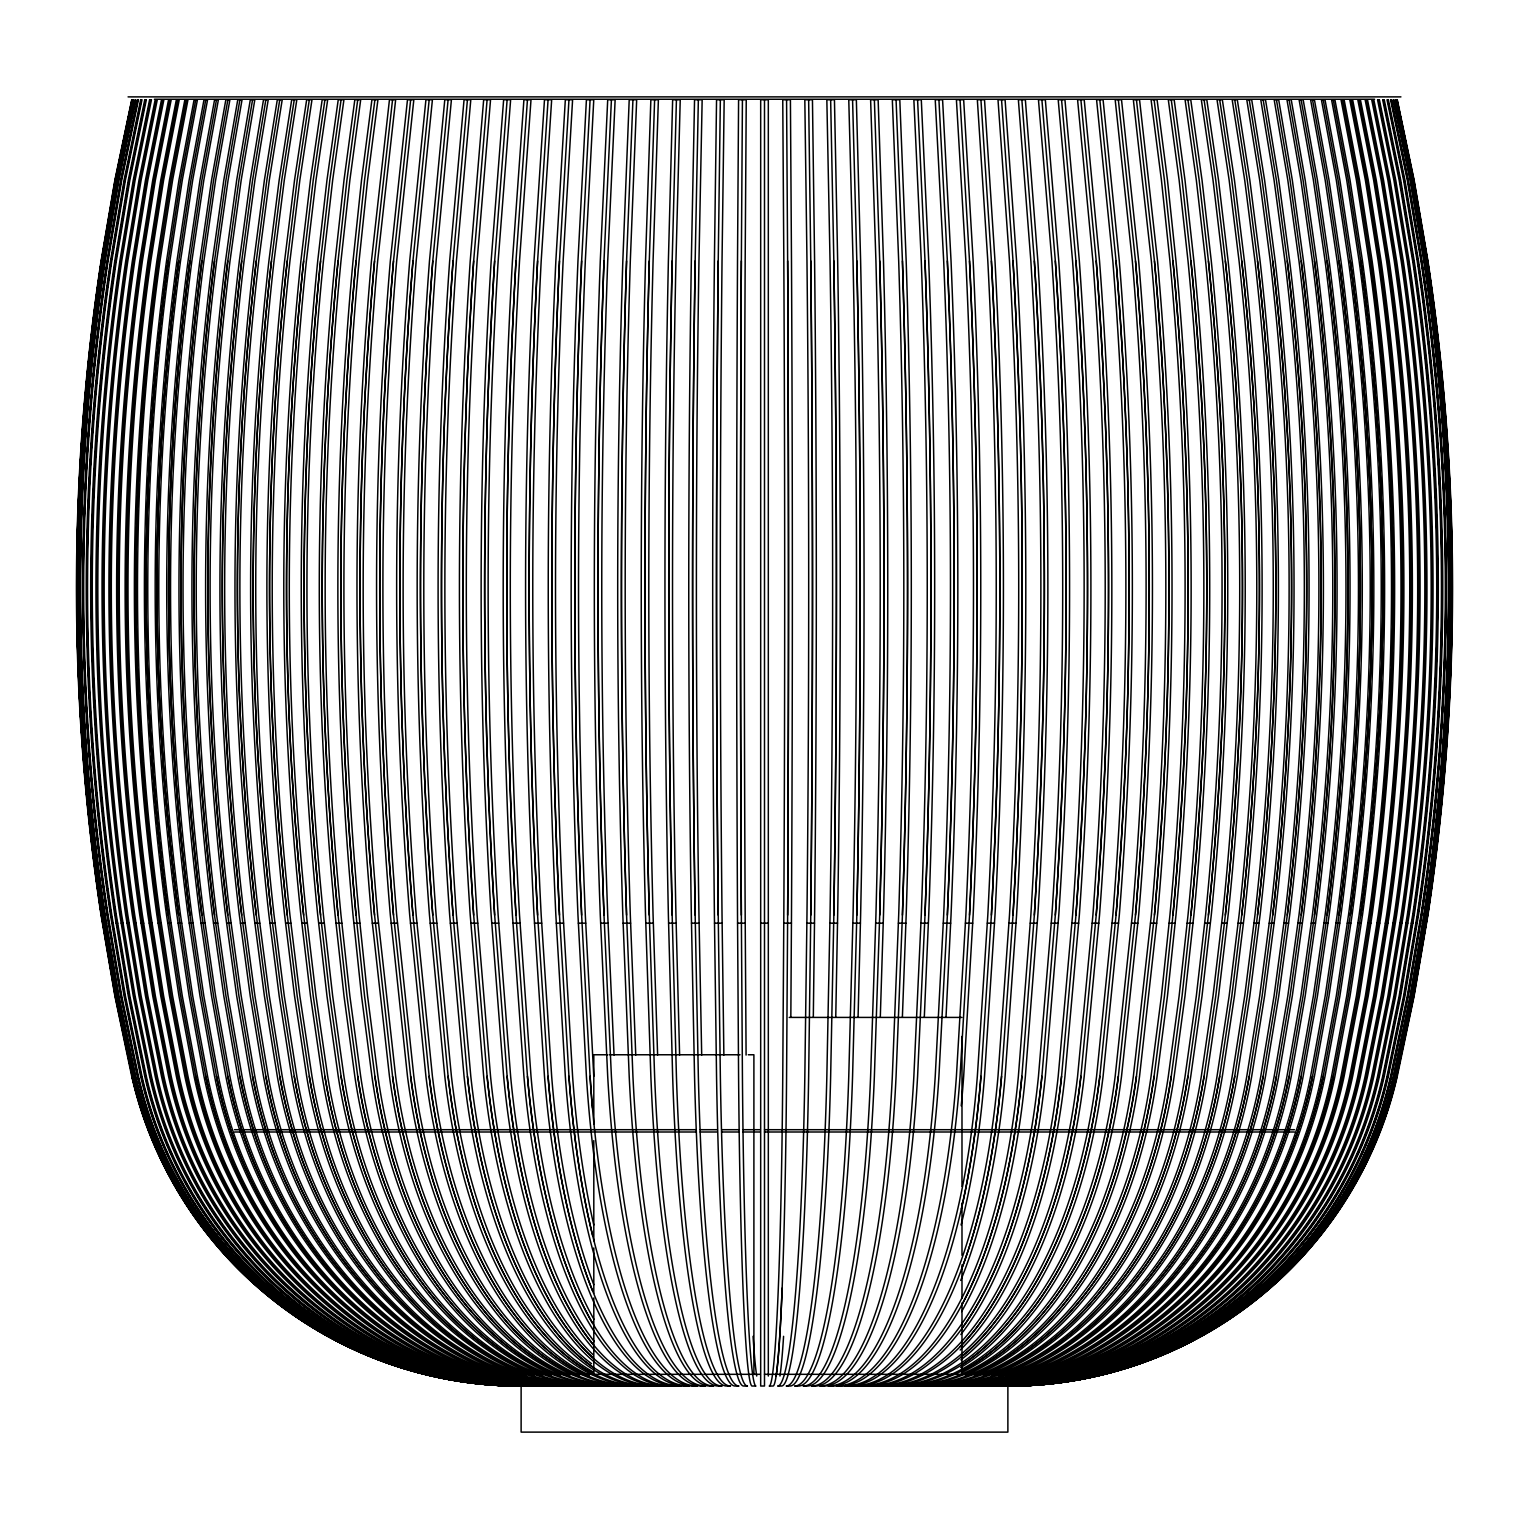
<?xml version="1.0" encoding="UTF-8"?>
<svg xmlns="http://www.w3.org/2000/svg" width="1529" height="1529" viewBox="0 0 1529 1529"><rect width="100%" height="100%" fill="white"/><g stroke="black" fill="none" stroke-linecap="round" stroke-linejoin="round"><path stroke-width="1.5" d="M746.095 1055.067L745.177 915.106A2184.578 76.24 90 0 1 745.177 260.981L746.248 99.767L738.583 99.767L737.513 260.981A2184.578 76.24 -90 0 0 737.513 915.106L738.583 1076.32A398.84 13.914 -90 0 0 752.153 1386.019L755.976 1386.019A398.84 13.914 90 0 1 742.425 1076.32L741.355 915.106A2184.578 76.24 -90 0 1 741.355 260.981L742.425 99.767M786.575 99.767L787.645 260.981A2184.578 76.24 90 0 1 787.645 915.106L786.575 1076.32A398.84 13.914 90 0 1 773.024 1386.019L769.183 1386.019A398.84 13.914 -90 0 0 782.752 1076.32L783.823 915.106A2184.578 76.24 -90 0 0 783.823 260.981L782.752 99.767L790.417 99.767L791.487 260.981A2184.578 76.24 90 0 1 791.487 915.106L790.837 1017.263M723.867 1055.067L722.032 915.106A2184.578 152.384 90 0 1 722.032 260.981L724.173 99.767L716.547 99.767L714.406 260.981A2184.578 152.384 -90 0 0 714.406 915.106L716.547 1076.32A398.84 27.828 -90 0 0 743.667 1386.019L747.471 1386.019A398.84 27.828 90 0 1 720.35 1076.32L718.229 915.106A2184.578 152.384 -90 0 1 718.229 260.981L720.35 99.767M808.65 99.767L810.771 260.981A2184.578 152.384 90 0 1 810.771 915.106L808.65 1076.32A398.84 27.828 90 0 1 781.529 1386.019L777.707 1386.019A398.84 27.828 -90 0 0 804.827 1076.32L806.968 915.106A2184.578 152.384 -90 0 0 806.968 260.981L804.827 99.767L812.453 99.767L814.594 260.981A2184.578 152.384 90 0 1 814.594 915.106L813.313 1017.263M701.696 1055.067L698.963 915.106A2184.578 228.356 90 0 1 698.963 260.981L702.155 99.767L694.548 99.767L691.337 260.981A2184.578 228.356 -90 0 0 691.337 915.106L694.548 1076.32A398.84 41.684 -90 0 0 735.181 1386.019L738.985 1386.019A398.84 41.684 90 0 1 698.352 1076.32L695.16 915.106A2184.578 228.356 -90 0 1 695.16 260.981L698.352 99.767M830.648 99.767L833.84 260.981A2184.578 228.356 90 0 1 833.84 915.106L830.648 1076.32A398.84 41.684 90 0 1 790.015 1386.019L786.193 1386.019A398.84 41.684 -90 0 0 826.845 1076.32L830.037 915.106A2184.578 228.356 -90 0 0 830.037 260.981L826.845 99.767L834.452 99.767L837.663 260.981A2184.578 228.356 90 0 1 837.663 915.106L835.751 1017.263M679.602 1055.067L675.952 915.106A2184.578 304.042 90 0 1 675.952 260.981L680.233 99.767L672.645 99.767L668.383 260.981A2184.578 304.042 -90 0 0 668.383 915.106L672.645 1076.32A398.84 55.503 -90 0 0 726.753 1386.019L730.537 1386.019A398.84 55.503 90 0 1 676.43 1076.32L672.168 915.106A2184.578 304.042 -90 0 1 672.168 260.981L676.43 99.767M852.57 99.767L856.832 260.981A2184.578 304.042 90 0 1 856.832 915.106L852.57 1076.32A398.84 55.503 90 0 1 798.463 1386.019L794.679 1386.019A398.84 55.503 -90 0 0 848.767 1076.32L853.048 915.106A2184.578 304.042 -90 0 0 853.048 260.981L848.767 99.767L856.355 99.767L860.617 260.981A2184.578 304.042 90 0 1 860.617 915.106L858.075 1017.263M657.623 1055.067L653.074 915.106A2184.578 379.345 90 0 1 653.074 260.981L658.387 99.767L650.857 99.767L645.525 260.981A2184.578 379.345 -90 0 0 645.525 915.106L650.857 1076.32A398.84 69.264 -90 0 0 718.362 1386.019L722.128 1386.019A398.84 69.264 90 0 1 654.622 1076.32L649.29 915.106A2184.578 379.345 -90 0 1 649.29 260.981L654.622 99.767M874.378 99.767L879.71 260.981A2184.578 379.345 90 0 1 879.71 915.106L874.378 1076.32A398.84 69.264 90 0 1 806.872 1386.019L803.107 1386.019A398.84 69.264 -90 0 0 870.613 1076.32L875.926 915.106A2184.578 379.345 -90 0 0 875.926 260.981L870.613 99.767L878.143 99.767L883.475 260.981A2184.578 379.345 90 0 1 883.475 915.106L880.303 1017.263M635.758 1055.067L630.311 915.106A2184.578 454.209 90 0 1 630.311 260.981L636.676 99.767L629.203 99.767L622.819 260.981A2184.578 454.209 -90 0 0 622.819 915.106L629.203 1076.32A398.84 82.929 -90 0 0 710.01 1386.019L713.756 1386.019A398.84 82.929 90 0 1 632.93 1076.32L626.565 915.106A2184.578 454.209 -90 0 1 626.565 260.981L632.93 99.767M896.07 99.767L902.435 260.981A2184.578 454.209 90 0 1 902.435 915.106L896.07 1076.32A398.84 82.929 90 0 1 815.244 1386.019L811.498 1386.019A398.84 82.929 -90 0 0 892.324 1076.32L898.689 915.106A2184.578 454.209 -90 0 0 898.689 260.981L892.324 99.767L899.797 99.767L906.181 260.981A2184.578 454.209 90 0 1 906.181 915.106L902.378 1017.263M614.046 1055.067L607.72 915.106A2184.578 528.499 90 0 1 607.72 260.981L615.136 99.767L607.701 99.767L600.285 260.981A2184.578 528.499 -90 0 0 600.285 915.106L607.701 1076.32A398.84 96.48 -90 0 0 701.754 1386.019L705.461 1386.019A398.84 96.48 90 0 1 611.409 1076.32L603.993 915.106A2184.578 528.499 -90 0 1 603.993 260.981L611.409 99.767M917.591 99.767L925.007 260.981A2184.578 528.499 90 0 1 925.007 915.106L917.591 1076.32A398.84 96.48 90 0 1 823.539 1386.019L819.831 1386.019A398.84 96.48 -90 0 0 913.864 1076.32L921.28 915.106A2184.578 528.499 -90 0 0 921.28 260.981L913.864 99.767L921.299 99.767L928.715 260.981A2184.578 528.499 90 0 1 928.715 915.106L924.3 1017.263M592.468 1108.105A398.84 109.935 -90 0 1 590.079 1076.32L581.632 915.106A2184.578 602.158 -90 0 1 581.632 260.981L590.079 99.767M938.921 99.767L947.368 260.981A2184.578 602.158 90 0 1 947.368 915.106L938.921 1076.32A398.84 109.935 90 0 1 831.757 1386.019L828.087 1386.019A398.84 109.935 -90 0 0 935.232 1076.32L943.68 915.106A2184.578 602.158 -90 0 0 943.68 260.981L935.232 99.767L942.59 99.767L951.038 260.981A2184.578 602.158 90 0 1 951.038 915.106L946.011 1017.263M592.774 1236.063A398.84 123.257 -90 0 1 568.96 1076.32L559.48 915.106A2184.578 675.073 -90 0 1 559.48 260.981L568.96 99.767M960.04 99.767L969.52 260.981A2184.578 675.073 90 0 1 969.52 915.106L960.04 1076.32A398.84 123.257 90 0 1 839.918 1386.019L836.267 1386.019A398.84 123.257 -90 0 0 956.409 1076.32L965.869 915.106A2184.578 675.073 -90 0 0 965.869 260.981L956.409 99.767L963.671 99.767L973.151 260.981A2184.578 675.073 90 0 1 973.151 915.106L963.671 1076.32A398.84 123.257 90 0 1 961.225 1105.868M592.66 1291.011A398.84 136.406 -90 0 1 548.07 1076.32L537.596 915.106A2184.578 747.165 -90 0 1 537.596 260.981L548.07 99.767M980.93 99.767L991.404 260.981A2184.578 747.165 90 0 1 991.404 915.106L980.93 1076.32A398.84 136.406 -90 0 1 961.34 1208.999M592.564 1323.139A398.84 149.402 -90 0 1 527.448 1076.32L515.98 915.106A2184.578 818.359 -90 0 1 515.98 260.981L527.448 99.767M1001.552 99.767L1013.02 260.981A2184.578 818.359 90 0 1 1013.02 915.106L1001.552 1076.32A398.84 149.402 -90 0 1 961.493 1269.376M593.539 1344.947A398.84 162.227 -90 0 1 507.131 1076.32L494.651 915.106A2184.578 888.559 -90 0 1 494.651 260.981L507.131 99.767M1021.869 99.767L1034.349 260.981A2184.578 888.559 90 0 1 1034.349 915.106L1021.869 1076.32A398.84 162.227 -90 0 1 961.531 1305.46M593.137 1358A398.84 174.841 -90 0 1 487.101 1076.32L473.665 915.106A2184.578 957.651 -90 0 1 473.665 260.981L487.101 99.767M1041.899 99.767L1055.335 260.981A2184.578 957.651 90 0 1 1055.335 915.106L1041.899 1076.32A398.84 174.841 -90 0 1 961.665 1328.873M594.112 1367.882A398.84 187.245 -90 0 1 467.434 1076.32L453.043 915.106A2184.578 1025.596 -90 0 1 453.043 260.981L467.434 99.767M1061.566 99.767L1075.957 260.981A2184.578 1025.596 90 0 1 1075.957 915.106L1061.566 1076.32A398.84 187.245 -90 0 1 960.25 1346.59M594.189 1374.151A398.84 199.42 -90 0 1 448.112 1076.32L432.783 915.106A2184.578 1092.298 -90 0 1 432.783 260.981L448.112 99.767M1080.888 99.767L1096.217 260.981A2184.578 1092.298 90 0 1 1096.217 915.106L1080.888 1076.32A398.84 199.42 -90 0 1 961.053 1357.121M586.085 1375.106A398.84 211.346 -90 0 1 429.171 1076.32L412.945 915.106A2184.578 1157.663 -90 0 1 412.945 260.981L429.171 99.767M1099.829 99.767L1116.055 260.981A2184.578 1157.663 90 0 1 1116.055 915.106L1099.829 1076.32A398.84 211.346 -90 0 1 963.576 1363.677M576.414 1375.183A398.84 223.024 -90 0 1 410.651 1076.32L393.507 915.106A2184.578 1221.614 -90 0 1 393.507 260.981L410.651 99.767M1118.349 99.767L1135.493 260.981A2184.578 1221.614 90 0 1 1135.493 915.106L1118.349 1076.32A398.84 223.024 -90 0 1 960.652 1371.475M566.8 1375.183A398.84 234.434 -90 0 1 392.552 1076.32L374.548 915.106A2184.578 1284.073 -90 0 1 374.548 260.981L392.552 99.767M1136.448 99.767L1154.452 260.981A2184.578 1284.073 90 0 1 1154.452 915.106L1136.448 1076.32A398.84 234.434 -90 0 1 964.321 1374.303M557.607 1375.259A398.84 245.557 -90 0 1 374.911 1076.32L364.552 996.01L356.047 915.106A2184.578 1344.966 -90 0 1 356.047 260.981L364.552 180.097L374.911 99.767M1154.089 99.767L1164.448 180.097L1172.953 260.981A2184.578 1344.966 90 0 1 1172.953 915.106L1164.448 996.01L1154.089 1076.32A398.84 245.557 -90 0 1 973.457 1374.456M548.491 1375.259A398.84 256.375 -90 0 1 357.748 1076.32L346.93 996.01L338.062 915.106A2184.578 1404.234 -90 0 1 338.062 260.981L346.93 180.097L357.748 99.767M1171.252 99.767L1182.07 180.097L1190.938 260.981A2184.578 1404.234 90 0 1 1190.938 915.106L1182.07 996.01L1171.252 1076.32A398.84 256.375 -90 0 1 982.669 1374.456M539.794 1375.316A398.84 266.868 -90 0 1 341.082 1076.32L329.824 996.01L320.574 915.106A2184.578 1461.781 -90 0 1 320.574 260.981L329.824 180.097L341.082 99.767M1187.918 99.767L1199.176 180.097L1208.426 260.981A2184.578 1461.781 90 0 1 1208.426 915.106L1199.176 996.01L1187.918 1076.32A398.84 266.868 -90 0 1 991.289 1374.571M531.213 1375.316A398.84 277.055 -90 0 1 324.932 1076.32L313.235 996.01L303.64 915.106A2184.578 1517.533 -90 0 1 303.64 260.981L313.235 180.097L324.932 99.767M1204.068 99.767L1215.765 180.097L1225.36 260.981A2184.578 1517.533 90 0 1 1225.36 915.106L1215.765 996.01L1204.068 1076.32A398.84 277.055 -90 0 1 997.787 1375.316M522.918 1375.316A398.84 286.898 -90 0 1 309.317 1076.32L297.199 996.01L287.261 915.106A2184.578 1571.468 -90 0 1 287.261 260.981L297.199 180.097L309.317 99.767M1219.683 99.767L1231.801 180.097L1241.739 260.981A2184.578 1571.468 90 0 1 1241.739 915.106L1231.801 996.01L1219.683 1076.32A398.84 286.898 -90 0 1 1006.082 1375.316M521.561 1377.323A398.84 296.397 -90 0 1 294.256 1076.32L281.737 996.01L271.474 915.106A2184.578 1623.473 -90 0 1 271.474 260.981L281.737 180.097L294.256 99.767M1234.744 99.767L1247.263 180.097L1257.526 260.981A2184.578 1623.473 90 0 1 1257.526 915.106L1247.263 996.01L1234.744 1076.32A398.84 296.397 -90 0 1 1007.439 1377.323M523.033 1379.617A398.84 305.532 -90 0 1 279.769 1076.32L266.868 996.01L256.28 915.106A2184.578 1673.49 -90 0 1 256.28 260.981L266.868 180.097L279.769 99.767M1249.231 99.767L1262.132 180.097L1272.72 260.981A2184.578 1673.49 90 0 1 1272.72 915.106L1262.132 996.01L1249.231 1076.32A398.84 305.532 -90 0 1 1008.203 1379.082M523.071 1381.127A398.84 314.286 -90 0 1 265.855 1076.32L252.591 996.01L241.716 915.106A2184.578 1721.482 -90 0 1 241.716 260.981L252.591 180.097L265.855 99.767M1263.145 99.767L1276.409 180.097L1287.284 260.981A2184.578 1721.482 90 0 1 1287.284 915.106L1276.409 996.01L1263.145 1076.32A398.84 314.286 -90 0 1 1005.929 1381.127M522.001 1382.12A398.84 322.657 -90 0 1 252.572 1076.32L238.944 996.01L227.783 915.106A2184.578 1767.371 -90 0 1 227.783 260.981L238.944 180.097L252.572 99.767M1276.428 99.767L1290.056 180.097L1301.217 260.981A2184.578 1767.371 90 0 1 1301.217 915.106L1290.056 996.01L1276.428 1076.32A398.84 322.657 -90 0 1 1006.999 1382.12M520.605 1382.847A398.84 330.646 -90 0 1 239.9 1076.32L225.948 996.01L214.5 915.106A2184.578 1811.101 -90 0 1 214.5 260.981L225.948 180.097L239.9 99.767M1289.1 99.767L1303.052 180.097L1314.5 260.981A2184.578 1811.101 90 0 1 1314.5 915.106L1303.052 996.01L1289.1 1076.32A398.84 330.646 -90 0 1 1006.101 1383.191M519.707 1383.516A398.84 338.234 -90 0 1 227.878 1076.32L213.582 996.01L201.885 915.106A2184.578 1852.632 -90 0 1 201.885 260.981L213.582 180.097L227.878 99.767M1301.122 99.767L1315.418 180.097L1327.115 260.981A2184.578 1852.632 90 0 1 1327.115 915.106L1315.418 996.01L1301.122 1076.32A398.84 338.234 -90 0 1 1009.293 1383.516M521.313 1384.318A398.84 345.401 -90 0 1 216.487 1076.32L201.904 996.01L189.959 915.106A2184.578 1891.908 -90 0 1 189.959 260.981L201.904 180.097L216.487 99.767M1312.513 99.767L1327.096 180.097L1339.041 260.981A2184.578 1891.908 90 0 1 1339.041 915.106L1327.096 996.01L1312.513 1076.32A398.84 345.401 -90 0 1 1007.687 1384.318M521.179 1384.777A398.84 352.148 -90 0 1 205.784 1076.32L190.915 996.01L178.721 915.106A2184.578 1928.872 -90 0 1 178.721 260.981L190.915 180.097L205.784 99.767M1323.216 99.767L1338.085 180.097L1350.279 260.981A2184.578 1928.872 90 0 1 1350.279 915.106L1338.085 996.01L1323.216 1076.32A398.84 352.148 -90 0 1 1060.534 1375.45M521.542 1385.159A398.84 358.474 -90 0 1 195.75 1076.32L180.632 996.01L168.209 915.106A2184.578 1963.484 -90 0 1 168.209 260.981L180.632 180.097L195.75 99.767M1333.25 99.767L1348.368 180.097L1360.791 260.981A2184.578 1963.484 90 0 1 1360.791 915.106L1348.368 996.01L1333.25 1076.32A398.84 358.474 -90 0 1 1007.458 1385.159M521.141 1385.389A398.84 364.361 -90 0 1 186.423 1076.32L171.038 996.01L158.424 915.106A2184.578 1995.727 -90 0 1 158.424 260.981L171.038 180.097L186.423 99.767M1342.577 99.767L1357.962 180.097L1370.576 260.981A2184.578 1995.727 90 0 1 1370.576 915.106L1357.962 996.01L1342.577 1076.32A398.84 364.361 -90 0 1 1007.859 1385.389M522.115 1385.637A398.84 369.789 -90 0 1 177.784 1076.32L162.189 996.01L149.383 915.106A2184.578 2025.505 -90 0 1 149.383 260.981L162.189 180.097L177.784 99.767M1351.216 99.767L1366.811 180.097L1379.617 260.981A2184.578 2025.505 90 0 1 1379.617 915.106L1366.811 996.01L1351.216 1076.32A398.84 369.789 -90 0 1 1006.885 1385.637M521.179 1385.733A398.84 374.777 -90 0 1 169.872 1076.32L154.066 996.01L141.088 915.106A2184.578 2052.835 -90 0 1 141.088 260.981L154.066 180.097L169.872 99.767M1359.128 99.767L1374.934 180.097L1387.912 260.981A2184.578 2052.835 90 0 1 1387.912 915.106L1374.934 996.01L1359.128 1076.32A398.84 374.777 -90 0 1 1007.821 1385.733M522.975 1385.905A398.84 379.326 -90 0 1 162.686 1076.32L146.669 996.01L133.539 915.106A2184.578 2077.663 -90 0 1 133.539 260.981L146.669 180.097L162.686 99.767M1366.314 99.767L1382.331 180.097L1395.461 260.981A2184.578 2077.663 90 0 1 1395.461 915.106L1382.331 996.01L1366.314 1076.32A398.84 379.326 -90 0 1 1006.025 1385.905M522.765 1385.943A398.84 383.397 -90 0 1 156.226 1076.32L140.037 996.01L126.773 915.106A2184.578 2099.967 -90 0 1 126.773 260.981L140.037 180.097L156.226 99.767M1372.774 99.767L1388.963 180.097L1402.227 260.981A2184.578 2099.967 90 0 1 1402.227 915.106L1388.963 996.01L1372.774 1076.32A398.84 383.397 -90 0 1 1006.235 1385.943A398.84 390.124 90 0 0 1384.242 1076.32L1400.717 996.01L1414.229 915.106A2184.578 2136.854 90 0 0 1414.229 260.981L1400.717 180.097L1384.242 99.767L1382.656 99.767L1399.131 180.097L1412.643 260.981A2184.578 2136.854 -90 0 1 1412.643 915.106L1399.131 996.01L1382.656 1076.32A398.84 390.124 -90 0 1 1002.412 1386.019L1003.196 1386.019A398.84 390.124 90 0 0 1383.458 1076.32L1399.933 996.01L1413.427 915.106A2184.578 2136.854 90 0 0 1413.427 260.981L1399.933 180.097L1383.458 99.767M523.147 1386A398.84 386.99 -90 0 1 150.511 1076.32L134.17 996.01L120.772 915.106A2184.578 2119.691 -90 0 1 120.772 260.981L134.17 180.097L150.511 99.767M1378.489 99.767L1394.83 180.097L1408.228 260.981A2184.578 2119.691 90 0 1 1408.228 915.106L1394.83 996.01L1378.489 1076.32A398.84 386.99 -90 0 1 1005.853 1386M521.198 1386A398.84 390.124 -90 0 1 145.542 1076.32L129.067 996.01L115.573 915.106A2184.578 2136.854 -90 0 1 115.573 260.981L129.067 180.097L145.542 99.767M131.723 99.767L114.885 180.097L101.067 260.981A2184.578 2184.578 0 0 0 101.067 915.106L114.885 996.01L131.723 1076.32A398.84 398.84 0 0 0 520.472 1386.019L522.842 1386.019A398.84 394.96 90 0 1 137.878 1076.32L121.192 996.01L107.527 915.106A2184.578 2163.325 -90 0 1 107.527 260.981L121.192 180.097L137.878 99.767M162.686 1076.32A398.84 379.326 90 0 0 532.417 1386.019L531.232 1386.019A398.84 379.326 -90 0 1 161.501 1076.32L145.484 996.01L132.354 915.106A2184.578 2077.663 -90 0 1 132.354 260.981L145.484 180.097L161.501 99.767L163.871 99.767L147.854 180.097L134.724 260.981A2184.578 2077.663 90 0 0 134.724 915.106L147.854 996.01L163.871 1076.32A398.84 379.326 90 0 0 521.79 1385.828A398.84 392.781 -90 0 1 141.337 1076.32L124.747 996.01L111.158 915.106A2184.578 2151.399 -90 0 1 111.158 260.981L124.747 180.097L141.337 99.767M1387.663 99.767L1404.253 180.097L1417.842 260.981A2184.578 2151.399 90 0 1 1417.842 915.106L1404.253 996.01L1387.663 1076.32A398.84 392.781 -90 0 1 1007.133 1386.019A398.84 379.326 90 0 0 1367.499 1076.32L1383.516 996.01L1396.646 915.106A2184.578 2077.663 90 0 0 1396.646 260.981L1383.516 180.097L1367.499 99.767L1365.129 99.767L1381.146 180.097L1394.276 260.981A2184.578 2077.663 -90 0 1 1394.276 915.106L1381.146 996.01L1365.129 1076.32A398.84 379.326 -90 0 1 995.417 1386.019L996.583 1386.019A398.84 379.326 90 0 0 1366.314 1076.32M1391.122 99.767L1407.808 180.097L1421.473 260.981A2184.578 2163.325 90 0 1 1421.473 915.106L1407.808 996.01L1391.122 1076.32A398.84 394.96 90 0 1 1006.158 1386.019L1005.623 1386.019A398.84 394.96 -90 0 0 1390.587 1076.32L1407.272 996.01L1420.938 915.106A2184.578 2163.325 -90 0 0 1420.938 260.981L1407.272 180.097L1390.587 99.767L1391.658 99.767L1408.324 180.097L1422.008 260.981A2184.578 2163.325 90 0 1 1422.008 915.106L1408.324 996.01L1391.658 1076.32A398.84 394.96 90 0 1 1006.694 1386.019L1008.528 1386.019A398.84 398.84 0 0 0 1397.277 1076.32L1414.115 996.01L1427.933 915.106A2184.578 2184.578 0 0 0 1427.933 260.981L1414.115 180.097L1397.277 99.767M115.401 996.01L101.468 915.106A2184.578 2183.259 -90 0 1 101.468 260.981L115.401 180.097L131.972 99.767M102.691 260.981A2184.578 2179.265 90 0 0 102.691 915.106A2184.578 2179.265 -90 0 1 102.691 260.981L116.72 180.097L133.52 99.767L116.204 180.097L102.424 260.981A2184.578 2179.265 -90 0 0 102.424 915.106L116.472 996.01L133.252 1076.32A398.84 397.865 -90 0 0 521.064 1386.019A398.84 397.865 90 0 1 133.252 1076.32M135.183 1076.32A398.84 396.661 -90 0 0 521.809 1386.019A398.84 396.661 90 0 1 135.183 1076.32L118.44 996.01L104.698 915.106A2184.578 2172.613 -90 0 1 104.698 260.981L118.44 180.097L135.183 99.767M1393.817 99.767L1410.56 180.097L1424.302 260.981A2184.578 2172.613 90 0 1 1424.302 915.106L1410.56 996.01L1393.817 1076.32A398.84 396.661 -90 0 1 1007.191 1386.019A398.84 396.661 90 0 0 1393.817 1076.32M1413.599 996.01L1427.532 915.106A2184.578 2183.259 90 0 0 1427.532 260.981L1413.599 180.097L1397.028 99.767M116.472 180.097L133.252 99.767M1395.748 1076.32A398.84 397.865 -90 0 1 1007.936 1386.019A398.84 397.865 90 0 0 1395.748 1076.32L1412.528 996.01L1426.576 915.106A2184.578 2179.265 90 0 0 1451.021 611.504M1412.796 996.01L1396.015 1076.32A398.84 397.865 90 0 1 1008.203 1386.019A398.84 398.591 -90 0 0 1396.761 1076.32L1413.866 996.01L1427.666 915.106A2184.578 2183.259 90 0 0 1427.666 260.981L1413.866 180.097L1396.894 99.767M132.106 99.767L115.134 180.097L101.334 260.981A2184.578 2183.259 -90 0 0 101.334 915.106L115.134 996.01L132.239 1076.32M128.073 96.881L1400.927 96.881M154.41 99.251L1374.59 99.251M108.349 923.172L109.419 923.172M111.846 923.172L113.165 923.172M116.108 923.172L117.714 923.172M121.192 923.172L123.046 923.172M127.041 923.172L129.143 923.172M133.673 923.172L136.024 923.172M141.069 923.172L143.688 923.172M149.211 923.172L152.097 923.172M158.118 923.172L161.233 923.172M167.77 923.172L171.133 923.172M178.148 923.172L181.741 923.172M189.233 923.172L193.055 923.172M201.025 923.172L205.077 923.172M213.487 923.172L217.768 923.172M226.636 923.172L231.127 923.172M240.435 923.172L245.156 923.172M254.884 923.172L259.796 923.172M269.945 923.172L275.067 923.172M285.598 923.172L290.911 923.172M301.844 923.172L307.348 923.172M318.663 923.172L324.339 923.172M336.017 923.172L341.865 923.172M353.887 923.172L359.907 923.172M372.254 923.172L378.447 923.172M391.118 923.172L397.464 923.172M410.422 923.172L416.92 923.172M430.165 923.172L436.797 923.172M450.31 923.172L457.056 923.172M470.836 923.172L477.717 923.172M491.726 923.172L498.722 923.172M512.941 923.172L520.032 923.172M534.462 923.172L541.667 923.172M556.269 923.172L563.551 923.172M578.325 923.172L585.683 923.172M600.629 923.172L608.045 923.172M623.106 923.172L630.598 923.172M645.773 923.172L653.303 923.172M668.574 923.172L676.143 923.172M691.49 923.172L699.097 923.172M714.502 923.172L722.128 923.172M737.57 923.172L745.215 923.172M760.678 923.172L768.322 923.172M783.785 923.172L791.43 923.172M806.872 923.172L814.498 923.172M829.903 923.172L837.51 923.172M852.857 923.172L860.426 923.172M875.697 923.172L883.227 923.172M898.402 923.172L905.894 923.172M920.955 923.172L928.371 923.172M943.317 923.172L950.675 923.172M965.449 923.172L972.731 923.172M987.333 923.172L994.538 923.172M1008.968 923.172L1016.059 923.172M1030.278 923.172L1037.274 923.172M1051.283 923.172L1058.164 923.172M1071.944 923.172L1078.69 923.172M1092.203 923.172L1098.835 923.172M1112.08 923.172L1118.578 923.172M1131.536 923.172L1137.882 923.172M1150.553 923.172L1156.746 923.172M1169.093 923.172L1175.113 923.172M1187.135 923.172L1192.983 923.172M1204.661 923.172L1210.337 923.172M1221.652 923.172L1227.156 923.172M1238.089 923.172L1243.402 923.172M1253.933 923.172L1259.055 923.172M1269.204 923.172L1274.116 923.172M1283.844 923.172L1288.565 923.172M1297.873 923.172L1302.364 923.172M1311.232 923.172L1315.513 923.172M1323.923 923.172L1327.975 923.172M1335.945 923.172L1339.767 923.172M1347.259 923.172L1350.852 923.172M1357.867 923.172L1361.23 923.172M1367.767 923.172L1370.882 923.172M1376.903 923.172L1379.789 923.172M1385.312 923.172L1387.931 923.172M1392.976 923.172L1395.327 923.172M1399.857 923.172L1401.959 923.172M1405.954 923.172L1407.808 923.172M1411.286 923.172L1412.892 923.172M1415.835 923.172L1417.154 923.172M1419.581 923.172L1420.651 923.172M789.212 1017.416L961.913 1017.416M607.873 1054.762L593.806 1054.762L593.806 1123.93M609.651 1054.762L740.036 1054.762M748.293 1054.762L753.893 1054.762L753.893 1374.323M234.549 1129.702L695.943 1129.702M700.206 1129.702L717.216 1129.702M721.631 1129.702L738.488 1129.702M743.075 1129.702L759.779 1129.702M764.5 1129.702L1294.451 1129.702M234.549 1131.995L695.943 1131.995M700.206 1131.995L717.216 1131.995M721.631 1131.995L738.488 1131.995M743.075 1131.995L759.779 1131.995M764.5 1131.995L1294.451 1131.995M702.193 1374.323L521.121 1374.323L521.121 1432.119L1007.879 1432.119L1007.879 1374.323L764.5 1374.323M703.837 1374.323L759.837 1374.323M1395.748 99.767L1412.528 180.097M116.204 996.01L132.985 1076.32A398.84 397.865 -90 0 0 520.797 1386.019M102.959 915.106L116.72 996.01L133.52 1076.32A398.84 397.865 90 0 0 521.332 1386.019A398.84 396.661 -90 0 1 134.781 1076.32L118.039 996.01L104.297 915.106A2184.578 2172.613 -90 0 1 104.297 260.981L118.039 180.097L135.584 99.767L118.842 180.097L105.1 260.981A2184.578 2172.613 90 0 0 105.1 915.106L118.842 996.01L135.584 1076.32A398.84 396.661 90 0 0 522.211 1386.019A398.84 394.96 -90 0 1 137.342 1076.32L120.676 996.01L106.992 915.106A2184.578 2163.325 -90 0 1 106.992 260.981L120.676 180.097L137.342 99.767L138.413 99.767L121.728 180.097L108.062 260.981A2184.578 2163.325 90 0 0 108.062 915.106L121.728 996.01L138.413 1076.32A398.84 394.96 90 0 0 521.045 1386.019M593.768 1076.32L585.32 915.106A2184.578 602.158 90 0 1 585.32 260.981L593.768 99.767L586.41 99.767L577.962 260.981A2184.578 602.158 -90 0 0 577.962 915.106L586.41 1076.32A398.84 109.935 -90 0 0 693.554 1386.019L697.243 1386.019A398.84 109.935 90 0 1 590.079 1076.32M961.989 1036.452L961.989 1186.351M961.989 1202.998L961.989 1255.347M961.989 1264.865L961.989 1298.178M961.989 1302.937L961.989 1374.323M768.322 1376.043L768.322 99.767L760.678 99.767L760.678 1386.019L764.5 1386.019L764.5 99.767M593.806 1140.615L593.806 1240.784M593.806 1247.932L593.806 1293.247M593.806 1298.006L593.806 1374.323M412.945 915.106A2184.578 1157.663 90 0 1 412.945 260.981M589.334 1375.106A398.84 211.346 90 0 1 432.42 1076.32L416.175 915.106A2184.578 1157.663 90 0 1 416.175 260.981L432.42 99.767L425.922 99.767L409.696 260.981A2184.578 1157.663 -90 0 0 409.696 915.106L425.922 1076.32A398.84 211.346 -90 0 0 631.936 1386.019L635.185 1386.019A398.84 211.346 90 0 1 429.171 1076.32M672.168 915.106A2184.578 304.042 90 0 1 672.168 260.981M537.596 915.106A2184.578 747.165 90 0 1 537.596 260.981M593.787 1284.723A398.84 136.406 90 0 1 551.663 1076.32L541.19 915.106A2184.578 747.165 90 0 1 541.19 260.981L551.663 99.767L544.477 99.767L534.003 260.981A2184.578 747.165 -90 0 0 534.003 915.106L544.477 1076.32A398.84 136.406 -90 0 0 677.443 1386.019L681.036 1386.019A398.84 136.406 90 0 1 548.07 1076.32M626.565 915.106A2184.578 454.209 90 0 1 626.565 260.981M168.209 915.106A2184.578 1963.484 90 0 1 168.209 260.981M520.854 1384.968A398.84 358.474 90 0 1 197.432 1076.32L182.295 996.01L169.891 915.106A2184.578 1963.484 90 0 1 169.891 260.981L182.295 180.097L197.432 99.767L194.087 99.767L178.95 180.097L166.527 260.981A2184.578 1963.484 -90 0 0 166.527 915.106L178.95 996.01L194.087 1076.32A398.84 358.474 -90 0 0 543.483 1386.019L545.165 1386.019A398.84 358.474 90 0 1 195.75 1076.32M178.721 915.106A2184.578 1928.872 90 0 1 178.721 260.981M520.663 1384.548A398.84 352.148 90 0 1 207.581 1076.32L192.711 996.01L180.518 915.106A2184.578 1928.872 90 0 1 180.518 260.981L192.711 180.097L207.581 99.767L203.988 99.767L189.118 180.097L176.924 260.981A2184.578 1928.872 -90 0 0 176.924 915.106L189.118 996.01L203.988 1076.32A398.84 352.148 -90 0 0 547.229 1386.019L549.026 1386.019A398.84 352.148 90 0 1 205.784 1076.32M741.355 915.106A2184.578 76.24 90 0 1 741.355 260.981M756.721 1376.043A398.84 13.914 90 0 1 753.071 1336.327M515.98 915.106A2184.578 818.359 90 0 1 515.98 260.981M593.959 1319.393A398.84 149.402 90 0 1 531.003 1076.32L519.516 915.106A2184.578 818.359 90 0 1 519.516 260.981L531.003 99.767L523.912 99.767L512.425 260.981A2184.578 818.359 -90 0 0 512.425 915.106L523.912 1076.32A398.84 149.402 -90 0 0 669.53 1386.019L673.085 1386.019A398.84 149.402 90 0 1 527.448 1076.32M581.632 915.106A2184.578 602.158 90 0 1 581.632 260.981M189.959 915.106A2184.578 1891.908 90 0 1 189.959 260.981M520.949 1384.07A398.84 345.401 90 0 1 218.399 1076.32L203.835 996.01L191.87 915.106A2184.578 1891.908 90 0 1 191.87 260.981L203.835 180.097L218.399 99.767L214.576 99.767L199.993 180.097L188.048 260.981A2184.578 1891.908 -90 0 0 188.048 915.106L199.993 996.01L214.576 1076.32A398.84 345.401 -90 0 0 551.243 1386.019L553.154 1386.019A398.84 345.401 90 0 1 216.487 1076.32M271.474 915.106A2184.578 1623.473 90 0 1 271.474 260.981M519.803 1376.043A398.84 296.397 90 0 1 296.817 1076.32L284.298 996.01L274.035 915.106A2184.578 1623.473 90 0 1 274.035 260.981L284.298 180.097L296.817 99.767L291.695 99.767L279.176 180.097L268.913 260.981A2184.578 1623.473 -90 0 0 268.913 915.106L279.176 996.01L291.695 1076.32A398.84 296.397 -90 0 0 580.58 1386.019L583.141 1386.019A398.84 296.397 90 0 1 294.256 1076.32M241.716 915.106A2184.578 1721.482 90 0 1 241.716 260.981M523.109 1380.649A398.84 314.286 90 0 1 268.225 1076.32L254.942 996.01L244.067 915.106A2184.578 1721.482 90 0 1 244.067 260.981L254.942 180.097L268.225 99.767L263.504 99.767L250.24 180.097L239.346 260.981A2184.578 1721.482 -90 0 0 239.346 915.106L250.24 996.01L263.504 1076.32A398.84 314.286 -90 0 0 569.839 1386.019L572.19 1386.019A398.84 314.286 90 0 1 265.855 1076.32M695.16 915.106A2184.578 228.356 90 0 1 695.16 260.981M649.29 915.106A2184.578 379.345 90 0 1 649.29 260.981M356.047 915.106A2184.578 1344.966 90 0 1 356.047 260.981M560.608 1375.259A398.84 245.557 90 0 1 377.931 1076.32L367.572 996.01L359.067 915.106A2184.578 1344.966 90 0 1 359.067 260.981L367.572 180.097L377.931 99.767L371.91 99.767L361.532 180.097L353.027 260.981A2184.578 1344.966 -90 0 0 353.027 915.106L361.532 996.01L371.91 1076.32A398.84 245.557 -90 0 0 611.237 1386.019L614.257 1386.019A398.84 245.557 90 0 1 374.911 1076.32M374.548 915.106A2184.578 1284.073 90 0 1 374.548 260.981M569.897 1375.183A398.84 234.434 90 0 1 395.648 1076.32L377.644 915.106A2184.578 1284.073 90 0 1 377.644 260.981L395.648 99.767L389.455 99.767L371.451 260.981A2184.578 1284.073 -90 0 0 371.451 915.106L389.455 1076.32A398.84 234.434 -90 0 0 617.964 1386.019L621.061 1386.019A398.84 234.434 90 0 1 392.552 1076.32M453.043 915.106A2184.578 1025.596 90 0 1 453.043 260.981M591.513 1363.677A398.84 187.245 90 0 1 470.798 1076.32L456.426 915.106A2184.578 1025.596 90 0 1 456.426 260.981L470.798 99.767L464.051 99.767L449.66 260.981A2184.578 1025.596 -90 0 0 449.66 915.106L464.051 1076.32A398.84 187.245 -90 0 0 646.557 1386.019L649.94 1386.019A398.84 187.245 90 0 1 467.434 1076.32M303.64 915.106A2184.578 1517.533 90 0 1 303.64 260.981M533.965 1375.316A398.84 277.055 90 0 1 327.684 1076.32L315.987 996.01L306.392 915.106A2184.578 1517.533 90 0 1 306.392 260.981L315.987 180.097L327.684 99.767L322.179 99.767L310.483 180.097L300.888 260.981A2184.578 1517.533 -90 0 0 300.888 915.106L310.483 996.01L322.179 1076.32A398.84 277.055 -90 0 0 592.22 1386.019L594.972 1386.019A398.84 277.055 90 0 1 324.932 1076.32M559.48 915.106A2184.578 675.073 90 0 1 559.48 260.981M593.787 1224.997A398.84 123.257 90 0 1 572.591 1076.32L563.131 915.106A2184.578 675.073 90 0 1 563.131 260.981L572.591 99.767L565.329 99.767L555.849 260.981A2184.578 675.073 -90 0 0 555.849 915.106L565.329 1076.32A398.84 123.257 -90 0 0 685.451 1386.019L689.082 1386.019A398.84 123.257 90 0 1 568.96 1076.32M201.885 915.106A2184.578 1852.632 90 0 1 201.885 260.981M521.733 1383.516A398.84 338.234 90 0 1 229.904 1076.32L215.627 996.01L203.911 915.106A2184.578 1852.632 90 0 1 203.911 260.981L215.627 180.097L229.904 99.767L225.833 99.767L211.556 180.097L199.859 260.981A2184.578 1852.632 -90 0 0 199.859 915.106L211.556 996.01L225.833 1076.32A398.84 338.234 -90 0 0 555.524 1386.019L557.55 1386.019A398.84 338.234 90 0 1 227.878 1076.32M227.783 915.106A2184.578 1767.371 90 0 1 227.783 260.981M522.02 1381.719A398.84 322.657 90 0 1 254.827 1076.32L241.2 996.01L230.019 915.106A2184.578 1767.371 90 0 1 230.019 260.981L241.2 180.097L254.827 99.767L250.316 99.767L236.689 180.097L225.527 260.981A2184.578 1767.371 -90 0 0 225.527 915.106L236.689 996.01L250.316 1076.32A398.84 322.657 -90 0 0 564.813 1386.019L567.068 1386.019A398.84 322.657 90 0 1 252.572 1076.32M214.5 915.106A2184.578 1811.101 90 0 1 214.5 260.981M520.433 1382.484A398.84 330.646 90 0 1 242.041 1076.32L228.089 996.01L216.64 915.106A2184.578 1811.101 90 0 1 216.64 260.981L228.089 180.097L242.041 99.767L237.76 99.767L223.807 180.097L212.359 260.981A2184.578 1811.101 -90 0 0 212.359 915.106L223.807 996.01L237.76 1076.32A398.84 330.646 -90 0 0 560.054 1386.019L562.194 1386.019A398.84 330.646 90 0 1 239.9 1076.32M256.28 915.106A2184.578 1673.49 90 0 1 256.28 260.981M521.007 1378.508A398.84 305.532 90 0 1 282.215 1076.32L269.314 996.01L258.745 915.106A2184.578 1673.49 90 0 1 258.745 260.981L269.314 180.097L282.215 99.767L277.303 99.767L264.402 180.097L253.833 260.981A2184.578 1673.49 -90 0 0 253.833 915.106L264.402 996.01L277.303 1076.32A398.84 305.532 -90 0 0 575.095 1386.019L577.561 1386.019A398.84 305.532 90 0 1 279.769 1076.32M494.651 915.106A2184.578 888.559 90 0 1 494.651 260.981M594.341 1341.602A398.84 162.227 90 0 1 510.629 1076.32L498.148 915.106A2184.578 888.559 90 0 1 498.148 260.981L510.629 99.767L503.633 99.767L491.153 260.981A2184.578 888.559 -90 0 0 491.153 915.106L503.633 1076.32A398.84 162.227 -90 0 0 661.751 1386.019L665.249 1386.019A398.84 162.227 90 0 1 507.131 1076.32M287.261 915.106A2184.578 1571.468 90 0 1 287.261 260.981M525.594 1375.316A398.84 286.898 90 0 1 311.973 1076.32L299.856 996.01L289.937 915.106A2184.578 1571.468 90 0 1 289.937 260.981L299.856 180.097L311.973 99.767L306.66 99.767L294.543 180.097L284.604 260.981A2184.578 1571.468 -90 0 0 284.604 915.106L294.543 996.01L306.66 1076.32A398.84 286.898 -90 0 0 586.295 1386.019L588.952 1386.019A398.84 286.898 90 0 1 309.317 1076.32M393.507 915.106A2184.578 1221.614 90 0 1 393.507 260.981M579.587 1375.183A398.84 223.024 90 0 1 413.824 1076.32L396.68 915.106A2184.578 1221.614 90 0 1 396.68 260.981L413.824 99.767L407.478 99.767L390.335 260.981A2184.578 1221.614 -90 0 0 390.335 915.106L407.478 1076.32A398.84 223.024 -90 0 0 624.864 1386.019L628.037 1386.019A398.84 223.024 90 0 1 410.651 1076.32M320.574 915.106A2184.578 1461.781 90 0 1 320.574 260.981M542.642 1375.316A398.84 266.868 90 0 1 343.929 1076.32L332.672 996.01L323.422 915.106A2184.578 1461.781 90 0 1 323.422 260.981L332.672 180.097L343.929 99.767L338.234 99.767L326.977 180.097L317.726 260.981A2184.578 1461.781 -90 0 0 317.726 915.106L326.977 996.01L338.234 1076.32A398.84 266.868 -90 0 0 598.355 1386.019L601.203 1386.019A398.84 266.868 90 0 1 341.082 1076.32M338.062 915.106A2184.578 1404.234 90 0 1 338.062 260.981M551.415 1375.259A398.84 256.375 90 0 1 360.691 1076.32L349.873 996.01L340.986 915.106A2184.578 1404.234 90 0 1 340.986 260.981L349.873 180.097L360.691 99.767L354.824 99.767L344.006 180.097L335.119 260.981A2184.578 1404.234 -90 0 0 335.119 915.106L344.006 996.01L354.824 1076.32A398.84 256.375 -90 0 0 604.7 1386.019L607.644 1386.019A398.84 256.375 90 0 1 357.748 1076.32M718.229 915.106A2184.578 152.384 90 0 1 718.229 260.981M473.665 915.106A2184.578 957.651 90 0 1 473.665 260.981M593.271 1354.923A398.84 174.841 90 0 1 490.541 1076.32L477.105 915.106A2184.578 957.651 90 0 1 477.105 260.981L490.541 99.767L483.661 99.767L470.225 260.981A2184.578 957.651 -90 0 0 470.225 915.106L483.661 1076.32A398.84 174.841 -90 0 0 654.087 1386.019L657.527 1386.019A398.84 174.841 90 0 1 487.101 1076.32M603.993 915.106A2184.578 528.499 90 0 1 603.993 260.981M432.783 915.106A2184.578 1092.298 90 0 1 432.783 260.981M593.577 1372.105A398.84 199.42 90 0 1 451.418 1076.32L436.109 915.106A2184.578 1092.298 90 0 1 436.109 260.981L451.418 99.767L444.786 99.767L429.477 260.981A2184.578 1092.298 -90 0 0 429.477 915.106L444.786 1076.32A398.84 199.42 -90 0 0 639.16 1386.019L642.486 1386.019A398.84 199.42 90 0 1 448.112 1076.32M156.226 1076.32A398.84 383.397 90 0 0 529.913 1386.019L528.862 1386.019A398.84 383.397 -90 0 1 155.174 1076.32L138.986 996.01L125.722 915.106A2184.578 2099.967 -90 0 1 125.722 260.981L138.986 180.097L155.174 99.767L157.277 99.767L141.108 180.097L127.824 260.981A2184.578 2099.967 90 0 0 127.824 915.106L141.108 996.01L157.277 1076.32A398.84 383.397 90 0 0 521.427 1385.905M141.337 1076.32A398.84 392.781 90 0 0 524.179 1386.019L523.51 1386.019A398.84 392.781 -90 0 1 140.668 1076.32L124.078 996.01L110.489 915.106A2184.578 2151.399 -90 0 1 110.489 260.981L124.078 180.097L140.668 99.767L141.987 99.767L125.416 180.097L111.808 260.981A2184.578 2151.399 90 0 0 111.808 915.106L125.416 996.01L141.987 1076.32A398.84 392.781 90 0 0 522.517 1386.019M132.106 1076.32A398.84 398.591 90 0 0 520.605 1386.019A398.84 398.591 -90 0 1 131.972 1076.32M158.424 915.106A2184.578 1995.727 90 0 1 158.424 260.981M522.708 1385.389A398.84 364.361 90 0 1 187.971 1076.32L172.605 996.01L159.991 915.106A2184.578 1995.727 90 0 1 159.991 260.981L172.605 180.097L187.971 99.767L184.875 99.767L169.49 180.097L156.875 260.981A2184.578 1995.727 -90 0 0 156.875 915.106L169.49 996.01L184.875 1076.32A398.84 364.361 -90 0 0 540.005 1386.019L541.572 1386.019A398.84 364.361 90 0 1 186.423 1076.32M120.772 915.106A2184.578 2119.691 90 0 1 120.772 260.981M521.79 1385.962A398.84 386.99 90 0 1 151.447 1076.32L135.106 996.01L121.708 915.106A2184.578 2119.691 90 0 1 121.708 260.981L135.106 180.097L151.447 99.767L149.594 99.767L133.252 180.097L119.854 260.981A2184.578 2119.691 -90 0 0 119.854 915.106L133.252 996.01L149.594 1076.32A398.84 386.99 -90 0 0 526.779 1386.019L527.715 1386.019A398.84 386.99 90 0 1 150.511 1076.32M145.542 1076.32A398.84 390.124 90 0 0 525.804 1386.019L525.001 1386.019A398.84 390.124 -90 0 1 144.758 1076.32L128.283 996.01L114.771 915.106A2184.578 2136.854 -90 0 1 114.771 260.981L128.283 180.097L144.758 99.767L146.344 99.767L129.869 180.097L116.357 260.981A2184.578 2136.854 90 0 0 116.357 915.106L129.869 996.01L146.344 1076.32A398.84 390.124 90 0 0 522.001 1386M101.468 915.106A2184.578 2183.259 90 0 1 101.468 260.981M141.088 915.106A2184.578 2052.835 90 0 1 141.088 260.981M522.498 1385.733A398.84 374.777 90 0 1 171.191 1076.32L155.366 996.01L142.388 915.106A2184.578 2052.835 90 0 1 142.388 260.981L155.366 180.097L171.191 99.767L168.572 99.767L152.747 180.097L139.77 260.981A2184.578 2052.835 -90 0 0 139.77 915.106L152.747 996.01L168.572 1076.32A398.84 374.777 -90 0 0 533.869 1386.019L535.188 1386.019A398.84 374.777 90 0 1 169.872 1076.32M104.698 915.106A2184.578 2172.613 90 0 1 104.698 260.981M133.539 915.106A2184.578 2077.663 90 0 1 133.539 260.981M149.383 915.106A2184.578 2025.505 90 0 1 149.383 260.981M521.255 1385.522A398.84 369.789 90 0 1 179.237 1076.32L163.622 996.01L150.817 915.106A2184.578 2025.505 90 0 1 150.817 260.981L163.622 180.097L179.237 99.767L176.351 99.767L160.755 180.097L147.95 260.981A2184.578 2025.505 -90 0 0 147.95 915.106L160.755 996.01L176.351 1076.32A398.84 369.789 -90 0 0 536.794 1386.019L538.227 1386.019A398.84 369.789 90 0 1 177.784 1076.32M522.842 1386.019A398.84 394.96 -90 0 1 137.878 1076.32M107.527 915.106A2184.578 2163.325 90 0 1 107.527 260.981M111.158 915.106A2184.578 2151.399 90 0 1 111.158 260.981M115.573 915.106A2184.578 2136.854 90 0 1 115.573 260.981M126.773 915.106A2184.578 2099.967 90 0 1 126.773 260.981M1154.089 1076.32A398.84 245.557 90 0 1 914.743 1386.019L911.724 1386.019A398.84 245.557 -90 0 0 1151.069 1076.32L1161.428 996.01L1169.933 915.106A2184.578 1344.966 -90 0 0 1169.933 260.981L1161.428 180.097L1151.069 99.767L1157.09 99.767L1167.468 180.097L1175.973 260.981A2184.578 1344.966 90 0 1 1175.973 915.106L1167.468 996.01L1157.09 1076.32A398.84 245.557 90 0 1 974.413 1375.259M1172.953 260.981A2184.578 1344.966 -90 0 1 1172.953 915.106M1234.744 1076.32A398.84 296.397 90 0 1 945.859 1386.019L943.297 1386.019A398.84 296.397 -90 0 0 1232.183 1076.32L1244.702 996.01L1254.965 915.106A2184.578 1623.473 -90 0 0 1254.965 260.981L1244.702 180.097L1232.183 99.767L1237.305 99.767L1249.824 180.097L1260.087 260.981A2184.578 1623.473 90 0 1 1260.087 915.106L1249.824 996.01L1237.305 1076.32A398.84 296.397 90 0 1 1007.821 1377.916M1257.526 260.981A2184.578 1623.473 -90 0 1 1257.526 915.106M1219.683 1076.32A398.84 286.898 90 0 1 940.048 1386.019L937.392 1386.019A398.84 286.898 -90 0 0 1217.027 1076.32L1229.144 996.01L1239.063 915.106A2184.578 1571.468 -90 0 0 1239.063 260.981L1229.144 180.097L1217.027 99.767L1222.34 99.767L1234.457 180.097L1244.396 260.981A2184.578 1571.468 90 0 1 1244.396 915.106L1234.457 996.01L1222.34 1076.32A398.84 286.898 90 0 1 1006.502 1376.043M1241.739 260.981A2184.578 1571.468 -90 0 1 1241.739 915.106M1204.068 1076.32A398.84 277.055 90 0 1 934.028 1386.019L931.276 1386.019A398.84 277.055 -90 0 0 1201.316 1076.32L1213.013 996.01L1222.608 915.106A2184.578 1517.533 -90 0 0 1222.608 260.981L1213.013 180.097L1201.316 99.767L1206.821 99.767L1218.517 180.097L1228.112 260.981A2184.578 1517.533 90 0 1 1228.112 915.106L1218.517 996.01L1206.821 1076.32A398.84 277.055 90 0 1 1000.539 1375.316M1225.36 260.981A2184.578 1517.533 -90 0 1 1225.36 915.106M1171.252 1076.32A398.84 256.375 90 0 1 921.356 1386.019L918.432 1386.019A398.84 256.375 -90 0 0 1168.309 1076.32L1179.127 996.01L1188.014 915.106A2184.578 1404.234 -90 0 0 1188.014 260.981L1179.127 180.097L1168.309 99.767L1174.176 99.767L1184.994 180.097L1193.881 260.981A2184.578 1404.234 90 0 1 1193.881 915.106L1184.994 996.01L1174.176 1076.32A398.84 256.375 90 0 1 983.453 1375.259M1190.938 260.981A2184.578 1404.234 -90 0 1 1190.938 915.106M1187.918 1076.32A398.84 266.868 90 0 1 927.797 1386.019L924.949 1386.019A398.84 266.868 -90 0 0 1185.071 1076.32L1196.328 996.01L1205.578 915.106A2184.578 1461.781 -90 0 0 1205.578 260.981L1196.328 180.097L1185.071 99.767L1190.766 99.767L1202.023 180.097L1211.274 260.981A2184.578 1461.781 90 0 1 1211.274 915.106L1202.023 996.01L1190.766 1076.32A398.84 266.868 90 0 1 992.053 1375.316M1208.426 260.981A2184.578 1461.781 -90 0 1 1208.426 915.106M1118.349 1076.32A398.84 223.024 90 0 1 900.963 1386.019L897.791 1386.019A398.84 223.024 -90 0 0 1115.176 1076.32L1132.32 915.106A2184.578 1221.614 -90 0 0 1132.32 260.981L1115.176 99.767L1121.521 99.767L1138.665 260.981A2184.578 1221.614 90 0 1 1138.665 915.106L1121.521 1076.32A398.84 223.024 90 0 1 961.817 1372.45M1135.493 260.981A2184.578 1221.614 -90 0 1 1135.493 915.106M1136.448 1076.32A398.84 234.434 90 0 1 907.939 1386.019L904.843 1386.019A398.84 234.434 -90 0 0 1133.352 1076.32L1151.356 915.106A2184.578 1284.073 -90 0 0 1151.356 260.981L1133.352 99.767L1139.545 99.767L1157.549 260.981A2184.578 1284.073 90 0 1 1157.549 915.106L1139.545 1076.32A398.84 234.434 90 0 1 965.296 1375.183M1154.452 260.981A2184.578 1284.073 -90 0 1 1154.452 915.106M1099.829 1076.32A398.84 211.346 90 0 1 893.815 1386.019L890.566 1386.019A398.84 211.346 -90 0 0 1096.58 1076.32L1112.825 915.106A2184.578 1157.663 -90 0 0 1112.825 260.981L1096.58 99.767L1103.078 99.767L1119.304 260.981A2184.578 1157.663 90 0 1 1119.304 915.106L1103.078 1076.32A398.84 211.346 90 0 1 960.69 1367.518M1116.055 260.981A2184.578 1157.663 -90 0 1 1116.055 915.106M1007.343 1384.548A398.84 345.401 90 0 0 1314.424 1076.32L1329.007 996.01L1340.952 915.106A2184.578 1891.908 90 0 0 1340.952 260.981L1329.007 180.097L1314.424 99.767L1310.601 99.767L1325.165 180.097L1337.13 260.981A2184.578 1891.908 -90 0 1 1337.13 915.106L1325.165 996.01L1310.601 1076.32A398.84 345.401 -90 0 1 973.935 1386.019L975.846 1386.019A398.84 345.401 90 0 0 1312.513 1076.32M1006.999 1382.484A398.84 322.657 90 0 0 1278.684 1076.32L1292.311 996.01L1303.472 915.106A2184.578 1767.371 90 0 0 1303.472 260.981L1292.311 180.097L1278.684 99.767L1274.173 99.767L1287.8 180.097L1298.981 260.981A2184.578 1767.371 -90 0 1 1298.981 915.106L1287.8 996.01L1274.173 1076.32A398.84 322.657 -90 0 1 959.677 1386.019L961.932 1386.019A398.84 322.657 90 0 0 1276.428 1076.32M1008.414 1379.617A398.84 305.532 90 0 0 1251.697 1076.32L1264.598 996.01L1275.167 915.106A2184.578 1673.49 90 0 0 1275.167 260.981L1264.598 180.097L1251.697 99.767L1246.785 99.767L1259.686 180.097L1270.255 260.981A2184.578 1673.49 -90 0 1 1270.255 915.106L1259.686 996.01L1246.785 1076.32A398.84 305.532 -90 0 1 948.974 1386.019L951.439 1386.019A398.84 305.532 90 0 0 1249.231 1076.32M1005.967 1381.566A398.84 314.286 90 0 0 1265.496 1076.32L1278.76 996.01L1289.654 915.106A2184.578 1721.482 90 0 0 1289.654 260.981L1278.76 180.097L1265.496 99.767L1260.775 99.767L1274.058 180.097L1284.933 260.981A2184.578 1721.482 -90 0 1 1284.933 915.106L1274.058 996.01L1260.775 1076.32A398.84 314.286 -90 0 1 954.44 1386.019L956.81 1386.019A398.84 314.286 90 0 0 1263.145 1076.32M1005.948 1383.516A398.84 330.646 90 0 0 1291.24 1076.32L1305.193 996.01L1316.641 915.106A2184.578 1811.101 90 0 0 1316.641 260.981L1305.193 180.097L1291.24 99.767L1286.959 99.767L1300.911 180.097L1312.36 260.981A2184.578 1811.101 -90 0 1 1312.36 915.106L1300.911 996.01L1286.959 1076.32A398.84 330.646 -90 0 1 964.665 1386.019L966.806 1386.019A398.84 330.646 90 0 0 1289.1 1076.32M1006.617 1384.108A398.84 338.234 90 0 0 1303.167 1076.32L1317.444 996.01L1329.141 915.106A2184.578 1852.632 90 0 0 1329.141 260.981L1317.444 180.097L1303.167 99.767L1299.096 99.767L1313.373 180.097L1325.089 260.981A2184.578 1852.632 -90 0 1 1325.089 915.106L1313.373 996.01L1299.096 1076.32A398.84 338.234 -90 0 1 969.424 1386.019L971.45 1386.019A398.84 338.234 90 0 0 1301.122 1076.32M1006.789 1385.312A398.84 358.474 90 0 0 1334.913 1076.32L1350.05 996.01L1362.473 915.106A2184.578 1963.484 90 0 0 1362.473 260.981L1350.05 180.097L1334.913 99.767L1331.568 99.767L1346.705 180.097L1359.109 260.981A2184.578 1963.484 -90 0 1 1359.109 915.106L1346.705 996.01L1331.568 1076.32A398.84 358.474 -90 0 1 982.153 1386.019L983.835 1386.019A398.84 358.474 90 0 0 1333.25 1076.32M1058.278 1376.043A398.84 352.148 -90 0 1 1007.821 1384.777M1060.075 1376.043A398.84 352.148 90 0 0 1325.012 1076.32L1339.882 996.01L1352.076 915.106A2184.578 1928.872 90 0 0 1352.076 260.981L1339.882 180.097L1325.012 99.767L1321.419 99.767L1336.289 180.097L1348.482 260.981A2184.578 1928.872 -90 0 1 1348.482 915.106L1336.289 996.01L1321.419 1076.32A398.84 352.148 -90 0 1 978.178 1386.019L979.974 1386.019A398.84 352.148 90 0 0 1323.216 1076.32M1057.8 1376.616A398.84 352.148 90 0 1 1007.305 1384.968M960.728 1280.423A398.84 149.402 90 0 0 1005.088 1076.32L1016.575 915.106A2184.578 818.359 90 0 0 1016.575 260.981L1005.088 99.767L997.997 99.767L1009.484 260.981A2184.578 818.359 -90 0 1 1009.484 915.106L997.997 1076.32A398.84 149.402 -90 0 1 852.36 1386.019L855.915 1386.019A398.84 149.402 90 0 0 1001.552 1076.32M960.174 1350.031A398.84 187.245 90 0 0 1064.948 1076.32L1079.34 915.106A2184.578 1025.596 90 0 0 1079.34 260.981L1064.948 99.767L1058.202 99.767L1072.574 260.981A2184.578 1025.596 -90 0 1 1072.574 915.106L1058.202 1076.32A398.84 187.245 -90 0 1 875.697 1386.019L879.06 1386.019A398.84 187.245 90 0 0 1061.566 1076.32M782.16 1288.125A398.84 13.914 -90 0 1 776.12 1376.043M783.574 1336.327A398.84 13.914 90 0 1 779.943 1376.043M961.645 1311.576A398.84 162.227 90 0 0 1025.367 1076.32L1037.847 915.106A2184.578 888.559 90 0 0 1037.847 260.981L1025.367 99.767L1018.371 99.767L1030.852 260.981A2184.578 888.559 -90 0 1 1030.852 915.106L1018.371 1076.32A398.84 162.227 -90 0 1 860.254 1386.019L863.751 1386.019A398.84 162.227 90 0 0 1021.869 1076.32M961.072 1224.997A398.84 136.406 90 0 0 984.523 1076.32L994.997 915.106A2184.578 747.165 90 0 0 994.997 260.981L984.523 99.767L977.337 99.767L987.81 260.981A2184.578 747.165 -90 0 1 987.81 915.106L977.337 1076.32A398.84 136.406 -90 0 1 844.371 1386.019L847.964 1386.019A398.84 136.406 90 0 0 980.93 1076.32M960.862 1334.511A398.84 174.841 90 0 0 1045.339 1076.32L1058.775 915.106A2184.578 957.651 90 0 0 1058.775 260.981L1045.339 99.767L1038.459 99.767L1051.895 260.981A2184.578 957.651 -90 0 1 1051.895 915.106L1038.459 1076.32A398.84 174.841 -90 0 1 868.032 1386.019L871.473 1386.019A398.84 174.841 90 0 0 1041.899 1076.32M960.9 1359.835A398.84 199.42 90 0 0 1084.214 1076.32L1099.523 915.106A2184.578 1092.298 90 0 0 1099.523 260.981L1084.214 99.767L1077.582 99.767L1092.891 260.981A2184.578 1092.298 -90 0 1 1092.891 915.106L1077.582 1076.32A398.84 199.42 -90 0 1 883.208 1386.019L886.514 1386.019A398.84 199.42 90 0 0 1080.888 1076.32M1301.217 260.981A2184.578 1767.371 -90 0 1 1301.217 915.106M1287.284 260.981A2184.578 1721.482 -90 0 1 1287.284 915.106M1272.72 260.981A2184.578 1673.49 -90 0 1 1272.72 915.106M1350.279 260.981A2184.578 1928.872 -90 0 1 1350.279 915.106M1339.041 260.981A2184.578 1891.908 -90 0 1 1339.041 915.106M1327.115 260.981A2184.578 1852.632 -90 0 1 1327.115 915.106M1314.5 260.981A2184.578 1811.101 -90 0 1 1314.5 915.106M1342.577 1076.32A398.84 364.361 90 0 1 987.428 1386.019L985.88 1386.019A398.84 364.361 -90 0 0 1341.029 1076.32L1356.395 996.01L1369.009 915.106A2184.578 1995.727 -90 0 0 1369.009 260.981L1356.395 180.097L1341.029 99.767L1344.125 99.767L1359.51 180.097L1372.125 260.981A2184.578 1995.727 90 0 1 1372.125 915.106L1359.51 996.01L1344.125 1076.32A398.84 364.361 90 0 1 1007.133 1385.522M1370.576 260.981A2184.578 1995.727 -90 0 1 1370.576 915.106M1395.461 260.981A2184.578 2077.663 -90 0 1 1395.461 915.106M1359.128 1076.32A398.84 374.777 90 0 1 993.812 1386.019L992.512 1386.019A398.84 374.777 -90 0 0 1357.809 1076.32L1373.634 996.01L1386.612 915.106A2184.578 2052.835 -90 0 0 1386.612 260.981L1373.634 180.097L1357.809 99.767L1360.428 99.767L1376.253 180.097L1389.23 260.981A2184.578 2052.835 90 0 1 1389.23 915.106L1376.253 996.01L1360.428 1076.32A398.84 374.777 90 0 1 1006.789 1385.828A398.84 386.99 90 0 0 1379.406 1076.32L1395.748 996.01L1409.146 915.106A2184.578 2119.691 90 0 0 1409.146 260.981L1395.748 180.097L1379.406 99.767L1377.553 99.767L1393.894 180.097L1407.292 260.981A2184.578 2119.691 -90 0 1 1407.292 915.106L1393.894 996.01L1377.553 1076.32A398.84 386.99 -90 0 1 1000.367 1386.019L1001.285 1386.019A398.84 386.99 90 0 0 1378.489 1076.32M1387.912 260.981A2184.578 2052.835 -90 0 1 1387.912 915.106M1351.216 1076.32A398.84 369.789 90 0 1 990.773 1386.019L989.339 1386.019A398.84 369.789 -90 0 0 1349.763 1076.32L1365.378 996.01L1378.183 915.106A2184.578 2025.505 -90 0 0 1378.183 260.981L1365.378 180.097L1349.763 99.767L1352.649 99.767L1368.245 180.097L1381.05 260.981A2184.578 2025.505 90 0 1 1381.05 915.106L1368.245 996.01L1352.649 1076.32A398.84 369.789 90 0 1 1006.006 1385.733M1379.617 260.981A2184.578 2025.505 -90 0 1 1379.617 915.106M1360.791 260.981A2184.578 1963.484 -90 0 1 1360.791 915.106M1383.458 1076.32A398.84 390.124 -90 0 1 1007.802 1386A398.84 392.781 90 0 0 1388.332 1076.32L1404.922 996.01L1418.511 915.106A2184.578 2151.399 90 0 0 1418.511 260.981L1404.922 180.097L1388.332 99.767L1387.013 99.767L1403.584 180.097L1417.192 260.981A2184.578 2151.399 -90 0 1 1417.192 915.106L1403.584 996.01L1387.013 1076.32A398.84 392.781 -90 0 1 1004.171 1386.019L1004.821 1386.019A398.84 392.781 90 0 0 1387.663 1076.32M1391.122 1076.32A398.84 394.96 -90 0 1 1006.158 1386.019M1424.302 260.981A2184.578 2172.613 -90 0 1 1424.302 915.106M1006.789 1386.019A398.84 396.661 -90 0 0 1393.416 1076.32L1410.158 996.01L1423.9 915.106A2184.578 2172.613 -90 0 0 1423.9 260.981L1410.158 180.097L1393.416 99.767L1410.961 180.097L1424.703 260.981A2184.578 2172.613 90 0 1 1424.703 915.106L1410.961 996.01L1394.219 1076.32A398.84 396.661 90 0 1 1007.592 1386.019A398.84 397.865 -90 0 0 1395.48 1076.32L1412.28 996.01L1426.041 915.106A2184.578 2179.265 -90 0 0 1426.041 260.981M1450.792 606.803A2184.578 2179.265 90 0 0 1426.309 260.981L1412.28 180.097L1395.48 99.767L1412.796 180.097L1426.576 260.981A2184.578 2179.265 90 0 1 1451.059 606.803M1450.753 611.504A2184.578 2179.265 90 0 1 1426.309 915.106M1396.894 1076.32A398.84 398.591 90 0 1 1008.395 1386.019M1007.286 1385.943A398.84 383.397 90 0 0 1373.826 1076.32L1390.014 996.01L1403.278 915.106A2184.578 2099.967 90 0 0 1403.278 260.981L1390.014 180.097L1373.826 99.767L1371.723 99.767L1387.892 180.097L1401.176 260.981A2184.578 2099.967 -90 0 1 1401.176 915.106L1387.892 996.01L1371.723 1076.32A398.84 383.397 -90 0 1 998.036 1386.019L999.087 1386.019A398.84 383.397 90 0 0 1372.774 1076.32M1427.398 260.981A2184.578 2183.259 -90 0 1 1427.398 915.106M925.007 260.981A2184.578 528.499 -90 0 1 925.007 915.106M1034.349 260.981A2184.578 888.559 -90 0 1 1034.349 915.106M1013.02 260.981A2184.578 818.359 -90 0 1 1013.02 915.106M969.52 260.981A2184.578 675.073 -90 0 1 969.52 915.106M991.404 260.981A2184.578 747.165 -90 0 1 991.404 915.106M902.435 260.981A2184.578 454.209 -90 0 1 902.435 915.106M947.368 260.981A2184.578 602.158 -90 0 1 947.368 915.106M1096.217 260.981A2184.578 1092.298 -90 0 1 1096.217 915.106M1055.335 260.981A2184.578 957.651 -90 0 1 1055.335 915.106M1075.957 260.981A2184.578 1025.596 -90 0 1 1075.957 915.106M787.645 260.981A2184.578 76.24 -90 0 1 787.645 915.106M879.71 260.981A2184.578 379.345 -90 0 1 879.71 915.106M856.832 260.981A2184.578 304.042 -90 0 1 856.832 915.106M810.771 260.981A2184.578 152.384 -90 0 1 810.771 915.106M833.84 260.981A2184.578 228.356 -90 0 1 833.84 915.106M1421.473 260.981A2184.578 2163.325 -90 0 1 1421.473 915.106M1417.842 260.981A2184.578 2151.399 -90 0 1 1417.842 915.106M1413.427 260.981A2184.578 2136.854 -90 0 1 1413.427 915.106M1408.228 260.981A2184.578 2119.691 -90 0 1 1408.228 915.106M1402.227 260.981A2184.578 2099.967 -90 0 1 1402.227 915.106"/></g></svg>
